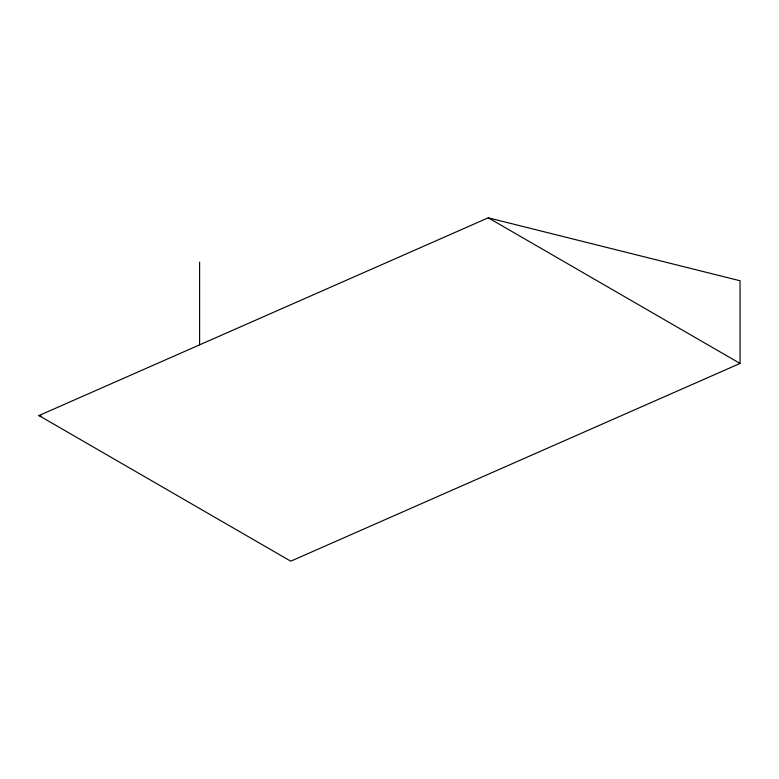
<?xml version="1.0" encoding="UTF-8"?>
<svg xmlns="http://www.w3.org/2000/svg" width="779" height="779" viewBox="0 0 779 779"><rect width="100%" height="100%" fill="white"/><g stroke="black" fill="none" stroke-linecap="round" stroke-linejoin="round"><path stroke-width="1.17" d="M38.95 415.558L488.248 217.808L740.05 280.761L740.05 363.442L290.752 561.192L38.95 415.558L41.306 416.152M488.248 217.808L740.05 363.442M199.599 262.172L199.599 344.854"/></g></svg>
